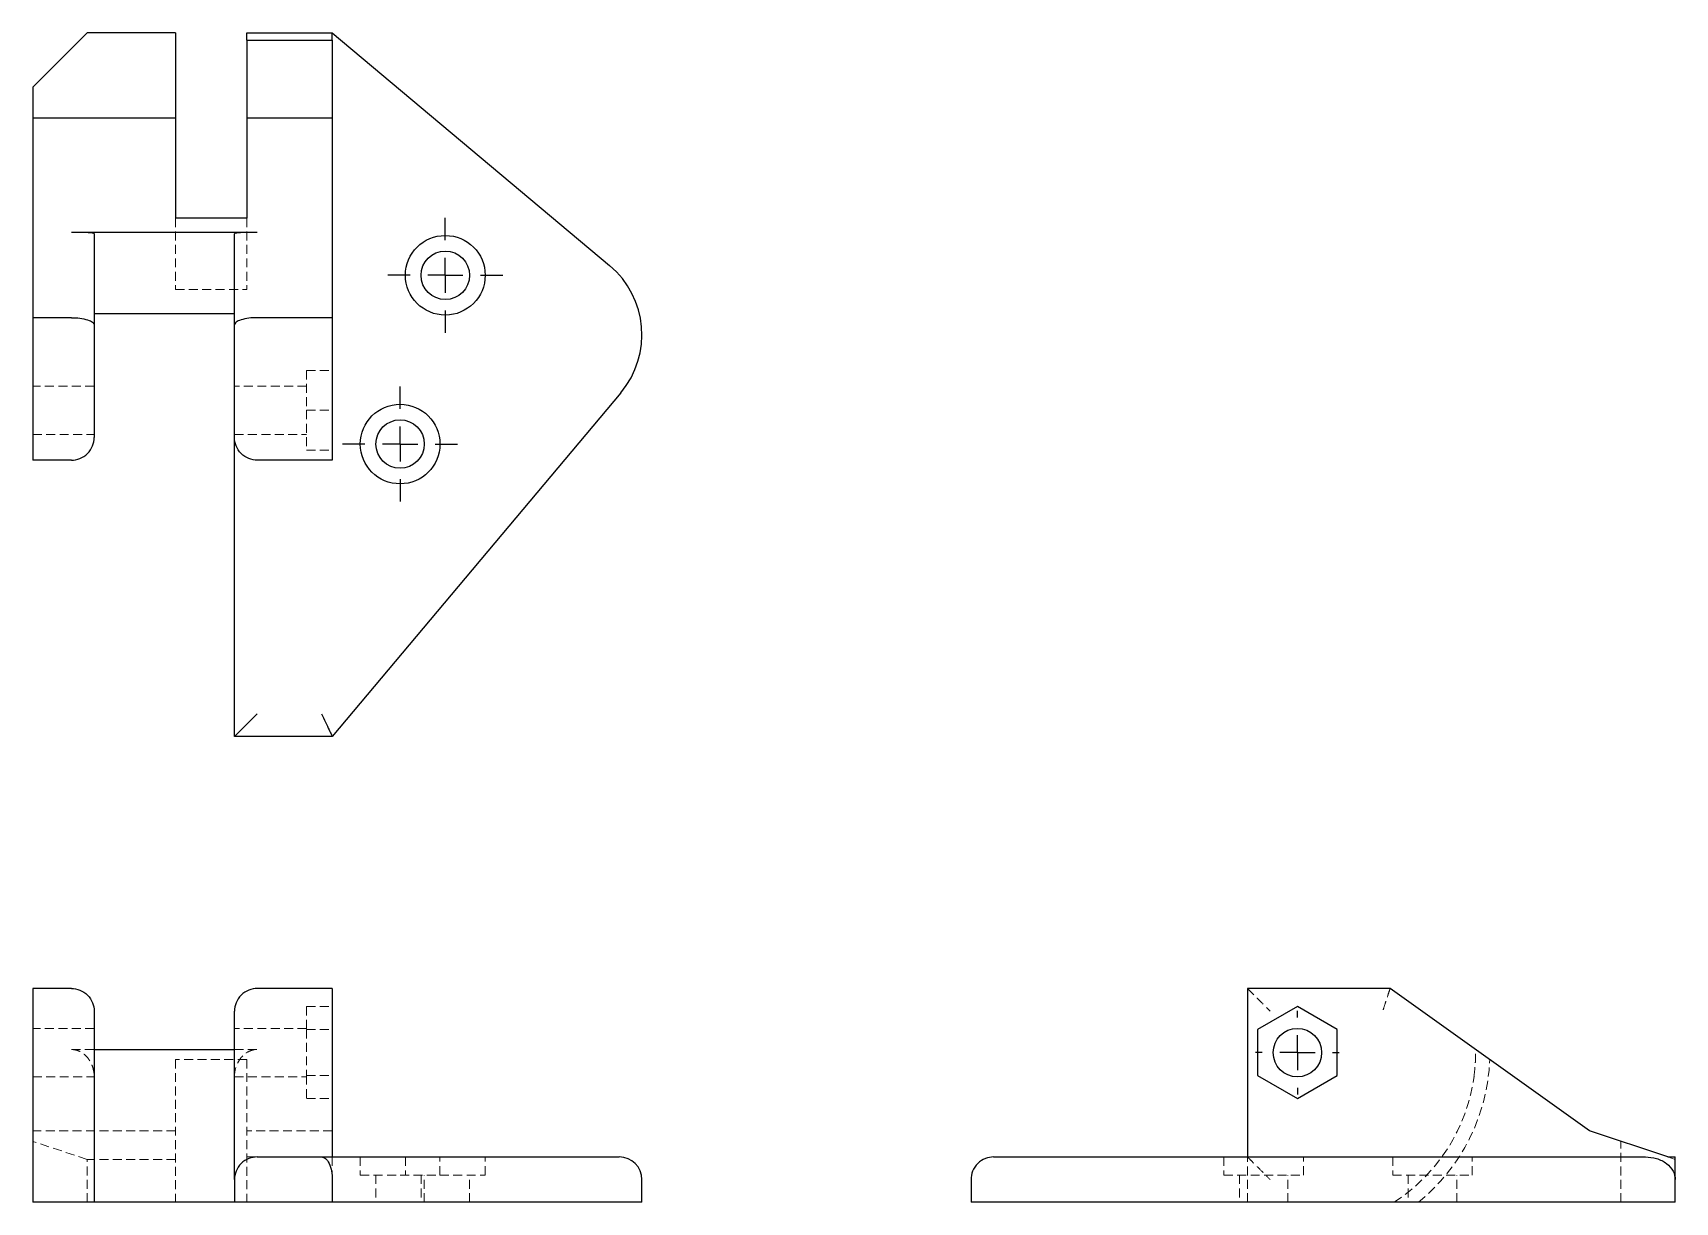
# Model space of a CAD drawing. Header units: millimetres. Extents: x 40 to 273, y 42 to 208.
import ezdxf

# ---------------------------------------------------------------- set-up
doc = ezdxf.new("R2010")
doc.units = ezdxf.units.MM
doc.linetypes.add('HIDDEN', pattern=[1.905, 1.27, -0.635])
doc.layers.add('10', color=7, linetype='Continuous')

# ---------------------------------------------------------------- blocks, each defined once
blk = doc.blocks.new('SW_CENTERMARKSYMBOL_0')
at = {"layer": '10', "color": 0}
for p, q in [((0, 5), (0, 8.16)), ((0, 0), (0, 2.5)), ((-5, 0), (-8.16, 0)), ((0, 0), (-2.5, 0)), ((0, 0), (0, -2.5)), ((0, 0), (2.5, 0)), ((5, 0), (8.16, 0)), ((0, -5), (0, -8.16))]:
    blk.add_line(p, q, dxfattribs=at)
blk = doc.blocks.new('SW_CENTERMARKSYMBOL_1')
at = {"layer": '10', "color": 0}
for p, q in [((0, 5), (0, 8.16)), ((0, 0), (0, 2.5)), ((-5, 0), (-8.16, 0)), ((0, 0), (-2.5, 0)), ((0, 0), (0, -2.5)), ((0, 0), (2.5, 0)), ((5, 0), (8.16, 0)), ((0, -5), (0, -8.16))]:
    blk.add_line(p, q, dxfattribs=at)
blk = doc.blocks.new('SW_CENTERMARKSYMBOL_2')
at = {"layer": '10', "color": 0}
for p, q in [((0, 5), (0, 5.94)), ((0, 0), (0, 2.5)), ((-5, 0), (-5.94, 0)), ((0, 0), (-2.5, 0)), ((0, 0), (0, -2.5)), ((0, 0), (2.5, 0)), ((5, 0), (5.94, 0)), ((0, -5), (0, -5.94))]:
    blk.add_line(p, q, dxfattribs=at)

msp = doc.modelspace()

# ---------------------------------------------------------------- linework, layer by layer
at = {"color": 7, "linetype": 'Continuous', "lineweight": 25}
for p, q in [((47.46, 208), (39.75, 200.29)), ((60, 208), (47.46, 208)), ((60, 208), (60, 195.85)), ((70.12, 208), (82.27, 208)), ((70.12, 206.94), (70.12, 208)), ((82.27, 208), (121.66, 174.95)), ((82.27, 206.94), (82.27, 208)), ((70.12, 206.94), (82.27, 206.94)), ((70.12, 206.94), (70.12, 195.85)), ((82.27, 206.94), (82.27, 195.85)), ((39.75, 200.29), (39.75, 195.85)), ((60, 195.85), (39.75, 195.85)), ((39.75, 195.85), (39.75, 167.51)), ((60, 195.85), (60, 181.66)), ((70.12, 195.85), (70.12, 181.66)), ((82.27, 195.85), (70.12, 195.85)), ((82.27, 195.85), (82.27, 167.51)), ((45.24, 179.65), (71.61, 179.65)), ((70.12, 181.66), (60, 181.66)), ((48.46, 179.43), (48.46, 166.48)), ((68.4, 166.48), (68.4, 179.43)), ((68.4, 168.08), (48.46, 168.08)), ((45.24, 167.51), (39.75, 167.51)), ((39.75, 167.51), (39.75, 147.26)), ((48.46, 166.48), (48.46, 150.48)), ((68.4, 150.48), (68.4, 166.48)), ((82.27, 167.51), (71.61, 167.51)), ((82.27, 167.51), (82.27, 147.26)), ((123.24, 156.83), (82.27, 108)), ((68.4, 108), (68.4, 150.48)), ((45.24, 147.26), (39.75, 147.26)), ((82.27, 147.26), (71.61, 147.26)), ((82.27, 108), (68.4, 108)), ((39.75, 72.18), (39.75, 41.82)), ((45.24, 72.18), (39.75, 72.18)), ((82.27, 72.18), (71.61, 72.18)), ((82.27, 72.18), (82.27, 48.24)), ((212.26, 72.18), (212.26, 48.24)), ((232.51, 72.18), (212.26, 72.18)), ((260.85, 51.94), (232.51, 72.18)), ((48.46, 68.97), (48.46, 41.82)), ((68.4, 45.03), (68.4, 68.97)), ((219.35, 69.62), (213.68, 66.35)), ((225.02, 66.35), (219.35, 69.62)), ((213.68, 66.35), (213.68, 59.8)), ((225.02, 59.8), (225.02, 66.35)), ((48.46, 63.51), (68.4, 63.51)), ((213.68, 59.8), (219.35, 56.53)), ((219.35, 56.53), (225.02, 59.8)), ((271.94, 48.24), (260.85, 51.94)), ((71.61, 48.24), (80.77, 48.24)), ((80.77, 48.24), (120.78, 48.24)), ((120.78, 48.24), (123.04, 48.24)), ((176.21, 48.24), (223.9, 48.24)), ((223.9, 48.24), (237.48, 48.24)), ((237.48, 48.24), (268.8, 48.24)), ((271.94, 48.24), (273, 48.24)), ((273, 45.03), (273, 48.24)), ((68.4, 45.03), (68.4, 41.82)), ((82.27, 45.03), (82.27, 41.82)), ((126.25, 41.82), (126.25, 45.03)), ((173, 45.03), (173, 41.82)), ((273, 41.82), (273, 45.03)), ((45.24, 41.82), (39.75, 41.82)), ((48.46, 41.82), (45.24, 41.82)), ((68.4, 41.82), (48.46, 41.82)), ((82.27, 41.82), (68.4, 41.82)), ((123.24, 41.82), (82.27, 41.82)), ((126.25, 41.82), (123.24, 41.82)), ((221.83, 41.82), (173, 41.82)), ((239.95, 41.82), (221.83, 41.82)), ((273, 41.82), (239.95, 41.82))]:
    msp.add_line(p, q, dxfattribs=at)
at = {"color": 7, "linetype": 'HIDDEN', "lineweight": 18}
for p, q in [((70.15, 179.66), (46.71, 179.66)), ((60, 181.66), (60, 171.53)), ((70.12, 181.66), (70.12, 171.53)), ((60, 171.53), (70.12, 171.53)), ((78.62, 160.02), (78.62, 154.35)), ((78.62, 160.02), (82.27, 160.02)), ((48.46, 157.79), (39.75, 157.79)), ((78.62, 157.79), (68.4, 157.79)), ((78.62, 154.35), (78.62, 148.68)), ((78.62, 154.35), (82.27, 154.35)), ((39.75, 150.91), (48.46, 150.91)), ((68.4, 150.91), (78.62, 150.91)), ((78.62, 148.68), (82.27, 148.68)), ((78.62, 69.62), (78.62, 66.35)), ((78.62, 69.62), (82.27, 69.62)), ((48.46, 66.52), (39.75, 66.52)), ((78.62, 66.52), (68.4, 66.52)), ((78.62, 66.35), (78.62, 59.8)), ((78.62, 66.35), (82.27, 66.35)), ((45.24, 63.51), (48.46, 63.51)), ((68.4, 63.51), (71.61, 63.51)), ((70.12, 62.07), (60, 62.07)), ((60, 62.07), (60, 41.82)), ((70.12, 62.07), (70.12, 41.82)), ((39.75, 59.63), (48.46, 59.63)), ((68.4, 59.63), (78.62, 59.63)), ((78.62, 59.8), (78.62, 56.53)), ((78.62, 59.8), (82.27, 59.8)), ((78.62, 56.53), (82.27, 56.53)), ((60, 51.94), (39.75, 51.94)), ((82.27, 51.94), (70.12, 51.94)), ((47.46, 47.89), (39.75, 50.46)), ((265.29, 41.82), (265.29, 50.46)), ((47.46, 41.82), (47.46, 47.89)), ((60, 47.89), (47.46, 47.89)), ((70.12, 48.24), (71.61, 48.24)), ((86.25, 48.24), (86.25, 45.67)), ((92.68, 48.24), (92.68, 45.67)), ((97.56, 45.67), (97.56, 48.24)), ((103.99, 45.67), (103.99, 48.24)), ((208.91, 48.24), (208.91, 45.67)), ((212.26, 41.82), (212.26, 48.24)), ((220.22, 45.67), (220.22, 48.24)), ((232.88, 48.24), (232.88, 45.67)), ((244.19, 45.67), (244.19, 48.24)), ((273, 47.89), (271.94, 48.24)), ((86.25, 45.67), (91.91, 45.67)), ((88.47, 45.67), (88.47, 41.82)), ((91.91, 45.67), (97.56, 45.67)), ((94.89, 45.67), (94.89, 41.82)), ((95.35, 41.82), (95.35, 45.67)), ((97.56, 45.67), (103.99, 45.67)), ((101.78, 41.82), (101.78, 45.67)), ((208.91, 45.67), (220.22, 45.67)), ((211.12, 45.67), (211.12, 41.82)), ((218.01, 41.82), (218.01, 45.67)), ((232.88, 45.67), (244.19, 45.67)), ((235.1, 45.67), (235.1, 41.82)), ((241.98, 41.82), (241.98, 45.67))]:
    msp.add_line(p, q, dxfattribs=at)
at = {"color": 7, "linetype": 'Continuous', "lineweight": 25}
for centre, radius in [((98.33, 173.54), 5.66), ((98.33, 173.54), 3.44), ((91.91, 149.56), 5.66), ((91.91, 149.56), 3.44), ((219.35, 63.07), 3.44)]:
    msp.add_circle(centre, radius, dxfattribs=at)
for centre, radius, start, end in [((113.39, 165.1), 12.86, 320, 50), ((123.04, 45.03), 3.21, 0, 90)]:
    msp.add_arc(centre, radius, start, end, dxfattribs=at)
at = {"color": 7, "linetype": 'HIDDEN', "lineweight": 18}
for radius, start, end in [(27.33, 308.9424, 357.9048), (25.31, 302.8599, 352.3791)]:
    msp.add_arc((219.35, 63.07), radius, start, end, dxfattribs=at)
for points, knots in [([(45.24, 179.65), (45.55, 179.65), (46.07, 179.65), (46.7, 179.66), (47.06, 179.66), (47.21, 179.65), (47.22, 179.65)], [0, 0, 0, 0, 0.419361, 0.6994597, 0.9677994, 1, 1, 1, 1]), ([(69.75, 179.65), (69.88, 179.65), (70.23, 179.66), (70.89, 179.65), (71.41, 179.65), (71.61, 179.65)], [0, 0, 0, 0, 0.252181, 0.701287, 1, 1, 1, 1]), ([(212.26, 72.18), (212.26, 72.18), (212.33, 72.11), (212.65, 71.8), (212.89, 71.56), (213.52, 70.93), (213.9, 70.55), (214.69, 69.76), (215.1, 69.35), (215.48, 68.97)], [0, 0, 0, 0, 0.25, 0.25, 0.5, 0.5, 0.75, 0.75, 1, 1, 1, 1]), ([(232.51, 72.18), (232.51, 72.18), (232.49, 72.11), (232.39, 71.8), (232.31, 71.56), (232.11, 70.93), (231.99, 70.55), (231.73, 69.76), (231.6, 69.35), (231.48, 68.97)], [0, 0, 0, 0, 0.25, 0.25, 0.5, 0.5, 0.75, 0.75, 1, 1, 1, 1]), ([(45.24, 63.51), (45.47, 63.51), (45.7, 63.48), (46.14, 63.36), (46.36, 63.27), (46.76, 63.05), (46.95, 62.91), (47.29, 62.61), (47.45, 62.45), (47.73, 62.08), (47.85, 61.89), (48.07, 61.49), (48.16, 61.28), (48.31, 60.84), (48.36, 60.62), (48.44, 60.17), (48.46, 59.95), (48.46, 59.72)], [0, 0, 0, 0, 0.125, 0.125, 0.25, 0.25, 0.375, 0.375, 0.5, 0.5, 0.625, 0.625, 0.75, 0.75, 0.875, 0.875, 1, 1, 1, 1]), ([(68.4, 59.72), (68.4, 60.18), (68.47, 60.62), (68.69, 61.27), (68.78, 61.48), (69, 61.88), (69.12, 62.08), (69.54, 62.62), (69.89, 62.94), (70.49, 63.27), (70.7, 63.36), (71.15, 63.48), (71.38, 63.51), (71.61, 63.51)], [0, 0, 0, 0, 0.25, 0.25, 0.375, 0.375, 0.5, 0.5, 0.75, 0.75, 0.875, 0.875, 1, 1, 1, 1]), ([(244.43, 59.72), (244.49, 60.18), (244.54, 60.62), (244.59, 61.27), (244.61, 61.48), (244.63, 61.88), (244.64, 62.08), (244.66, 62.62), (244.66, 62.94), (244.66, 63.27), (244.66, 63.36), (244.65, 63.48), (244.65, 63.51), (244.65, 63.51)], [0, 0, 0, 0, 0.25, 0.25, 0.375, 0.375, 0.5, 0.5, 0.75, 0.75, 0.875, 0.875, 1, 1, 1, 1]), ([(82.27, 48.24), (82.27, 48.24), (82.27, 48.17), (82.27, 47.86), (82.27, 47.62), (82.27, 46.99), (82.27, 46.61), (82.27, 45.82), (82.27, 45.41), (82.27, 45.03)], [0, 0, 0, 0, 0.25, 0.25, 0.5, 0.5, 0.75, 0.75, 1, 1, 1, 1]), ([(212.26, 48.24), (212.26, 48.24), (212.33, 48.17), (212.65, 47.86), (212.89, 47.62), (213.52, 46.99), (213.9, 46.61), (214.69, 45.82), (215.1, 45.41), (215.48, 45.03)], [0, 0, 0, 0, 0.25, 0.25, 0.5, 0.5, 0.75, 0.75, 1, 1, 1, 1])]:
    msp.add_open_spline(points, degree=3, knots=knots, dxfattribs=at)
at = {"color": 7, "linetype": 'Continuous', "lineweight": 25}
for points, knots in [([(47.22, 179.65), (47.35, 179.65), (47.75, 179.64), (48.14, 179.61), (48.38, 179.54), (48.45, 179.48), (48.45, 179.44), (48.46, 179.43)], [0, 0, 0, 0, 0.16447, 0.527689, 0.731786, 0.941306, 1, 1, 1, 1]), ([(68.4, 179.43), (68.41, 179.47), (68.44, 179.53), (68.68, 179.6), (69.02, 179.63), (69.37, 179.65), (69.65, 179.65), (69.75, 179.65)], [0, 0, 0, 0, 0.235739, 0.4809245, 0.6835507, 0.8925898, 1, 1, 1, 1]), ([(45.24, 167.51), (45.62, 167.51), (46.03, 167.49), (46.82, 167.39), (47.2, 167.31), (47.83, 167.11), (48.07, 166.99), (48.39, 166.73), (48.46, 166.6), (48.46, 166.48)], [0, 0, 0, 0, 0.25, 0.25, 0.5, 0.5, 0.75, 0.75, 1, 1, 1, 1]), ([(71.61, 167.51), (71.23, 167.51), (70.82, 167.49), (70.03, 167.39), (69.65, 167.31), (69.02, 167.11), (68.78, 166.99), (68.47, 166.73), (68.4, 166.6), (68.4, 166.48)], [0, 0, 0, 0, 0.25, 0.25, 0.5, 0.5, 0.75, 0.75, 1, 1, 1, 1]), ([(45.24, 147.26), (45.62, 147.26), (46.03, 147.33), (46.82, 147.65), (47.2, 147.89), (47.83, 148.52), (48.07, 148.9), (48.39, 149.69), (48.46, 150.1), (48.46, 150.48)], [0, 0, 0, 0, 0.25, 0.25, 0.5, 0.5, 0.75, 0.75, 1, 1, 1, 1]), ([(71.61, 147.26), (71.23, 147.26), (70.82, 147.33), (70.03, 147.65), (69.65, 147.89), (69.02, 148.52), (68.78, 148.9), (68.47, 149.69), (68.4, 150.1), (68.4, 150.48)], [0, 0, 0, 0, 0.25, 0.25, 0.5, 0.5, 0.75, 0.75, 1, 1, 1, 1]), ([(71.61, 111.21), (71.23, 110.84), (70.82, 110.43), (70.03, 109.64), (69.65, 109.26), (69.02, 108.63), (68.78, 108.38), (68.47, 108.07), (68.4, 108), (68.4, 108)], [0, 0, 0, 0, 0.25, 0.25, 0.5, 0.5, 0.75, 0.75, 1, 1, 1, 1]), ([(80.77, 111.21), (80.94, 110.84), (81.13, 110.43), (81.5, 109.64), (81.68, 109.26), (81.97, 108.63), (82.09, 108.38), (82.23, 108.07), (82.27, 108), (82.27, 108)], [0, 0, 0, 0, 0.25, 0.25, 0.5, 0.5, 0.75, 0.75, 1, 1, 1, 1]), ([(45.24, 72.18), (45.62, 72.18), (46.03, 72.11), (46.82, 71.8), (47.2, 71.56), (47.83, 70.93), (48.07, 70.55), (48.39, 69.76), (48.46, 69.35), (48.46, 68.97)], [0, 0, 0, 0, 0.25, 0.25, 0.5, 0.5, 0.75, 0.75, 1, 1, 1, 1]), ([(71.61, 72.18), (71.23, 72.18), (70.82, 72.11), (70.03, 71.8), (69.65, 71.56), (69.02, 70.93), (68.78, 70.55), (68.47, 69.76), (68.4, 69.35), (68.4, 68.97)], [0, 0, 0, 0, 0.25, 0.25, 0.5, 0.5, 0.75, 0.75, 1, 1, 1, 1]), ([(71.61, 48.24), (71.23, 48.24), (70.82, 48.17), (70.03, 47.86), (69.65, 47.62), (69.02, 46.99), (68.78, 46.61), (68.47, 45.82), (68.4, 45.41), (68.4, 45.03)], [0, 0, 0, 0, 0.25, 0.25, 0.5, 0.5, 0.75, 0.75, 1, 1, 1, 1]), ([(80.77, 48.24), (80.94, 48.24), (81.13, 48.17), (81.5, 47.86), (81.68, 47.62), (81.97, 46.99), (82.09, 46.61), (82.23, 45.82), (82.27, 45.41), (82.27, 45.03)], [0, 0, 0, 0, 0.25, 0.25, 0.5, 0.5, 0.75, 0.75, 1, 1, 1, 1]), ([(176.21, 48.24), (175.84, 48.24), (175.43, 48.17), (174.64, 47.86), (174.26, 47.62), (173.63, 46.99), (173.38, 46.61), (173.07, 45.82), (173, 45.41), (173, 45.03)], [0, 0, 0, 0, 0.25, 0.25, 0.5, 0.5, 0.75, 0.75, 1, 1, 1, 1]), ([(268.8, 48.24), (269.3, 48.24), (269.83, 48.17), (270.87, 47.86), (271.36, 47.62), (272.18, 46.99), (272.5, 46.61), (272.91, 45.82), (273, 45.41), (273, 45.03)], [0, 0, 0, 0, 0.25, 0.25, 0.5, 0.5, 0.75, 0.75, 1, 1, 1, 1])]:
    msp.add_open_spline(points, degree=3, knots=knots, dxfattribs=at)

# ---------------------------------------------------------------- block references
at = {"layer": '10'}
for name, p in [('SW_CENTERMARKSYMBOL_1', (98.33, 173.54)), ('SW_CENTERMARKSYMBOL_0', (91.91, 149.56)), ('SW_CENTERMARKSYMBOL_2', (219.35, 63.07))]:
    msp.add_blockref(name, p, dxfattribs=at)

doc.saveas('drawing.dxf')
